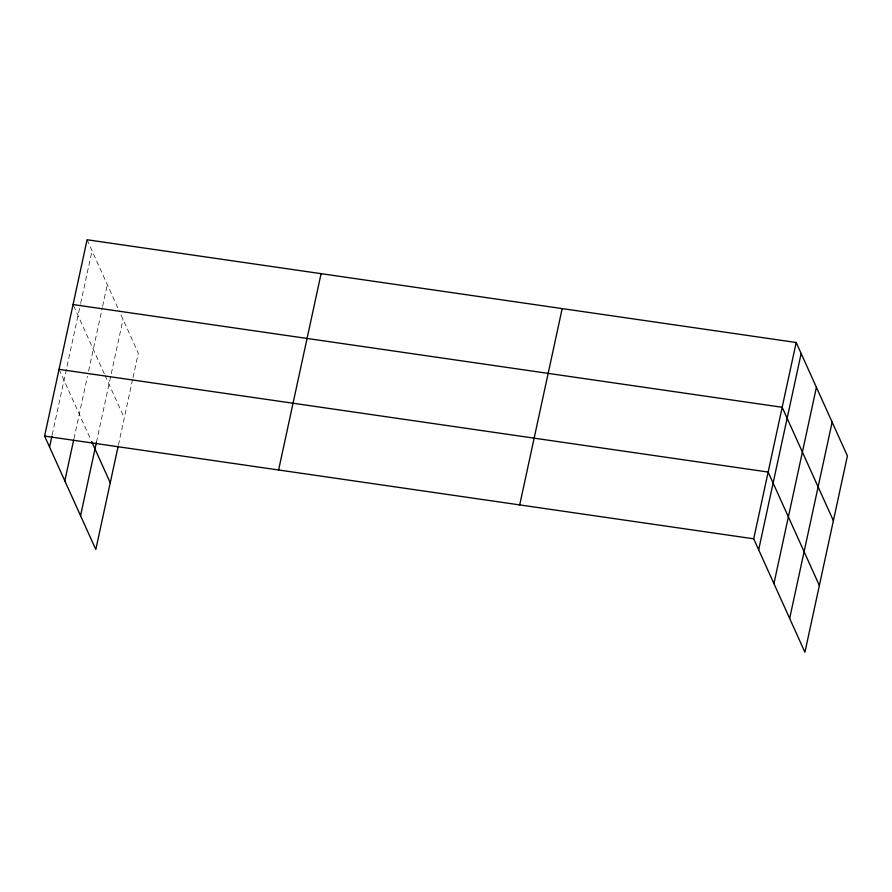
<?xml version="1.0" encoding="UTF-8"?>
<svg xmlns="http://www.w3.org/2000/svg" width="892" height="892" viewBox="0 0 892 892"><rect width="100%" height="100%" fill="white"/><g stroke="black" fill="none" stroke-linecap="round" stroke-linejoin="round"><path stroke-width="0.67" stroke-dasharray="4.46 3.34" d="M52.215 434.817L80.358 304.752M80.659 303.403L92.043 250.763M73.969 438.652L87.449 376.335M88.62 370.938L102.346 307.506M102.636 306.157L107.308 284.559M96.459 442.209L123.029 319.392M118.435 444.963L132.741 378.832M133.042 377.483L138.293 353.187L119.104 310.684M87.081 239.758L118.536 309.435M73.612 305.766L104.52 374.227M105.078 375.465L124.278 417.969M59.039 369.333L91.062 440.247"/><path stroke-width="1.34" d="M118.145 446.312L95.812 549.505L44.6 436.088L87.081 239.758L796.188 342.495L847.4 455.912L804.918 652.242L753.707 538.813L796.188 342.495M49.562 447.082L51.926 436.177M64.826 480.877L73.668 440.012M80.548 515.71L96.459 442.209M278.605 469.984L321.087 273.666M519.702 504.917L562.183 308.587M758.668 549.807L801.15 353.488M773.933 583.613L816.414 387.295M789.654 618.435L832.136 422.117M73.066 304.551L782.173 407.276L833.384 520.705M59.039 369.333L768.146 472.058L819.358 585.486M44.6 436.088L753.707 538.813M91.631 441.495L110.262 482.762"/></g></svg>
